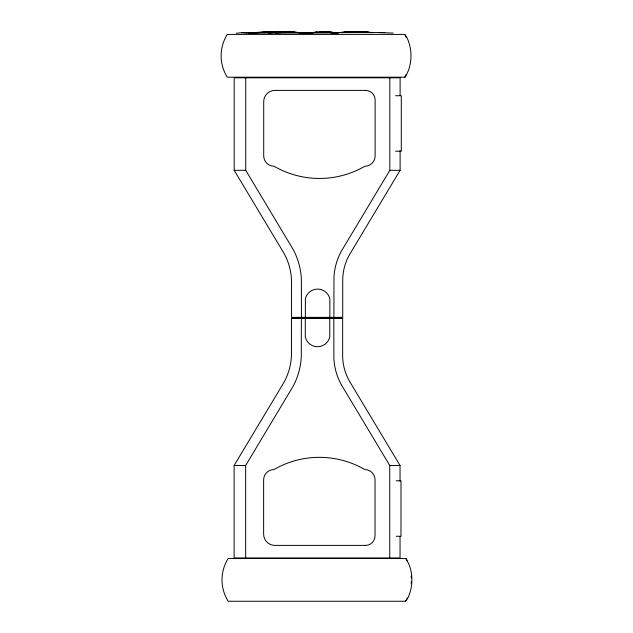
<?xml version="1.0" encoding="UTF-8"?>
<svg xmlns="http://www.w3.org/2000/svg" width="633" height="633" viewBox="0 0 633 633"><rect width="100%" height="100%" fill="white"/><g stroke="black" fill="none" stroke-linecap="round" stroke-linejoin="round"><path stroke-width="0.95" d="M405.618 601.255L407.889 597.987L409.306 594.553A41.588 39.958 -90 0 0 409.306 565.158L406.172 558.456L228.196 558.456A40.124 40.124 0 0 0 228.196 601.255L405.618 601.255A43.052 43.052 0 0 0 407.328 597.94M389.825 77.812L389.825 170.309L341.179 251.491A60.586 60.586 0 0 0 333.963 277.563L333.9 317.378M400.111 150.63L400.111 170.309L350.081 253.691C345.301 261.674 342.73 270.948 342.73 280.253L342.73 317.378L291.536 317.378L291.536 282.31C291.528 271.62 288.577 260.954 283.086 251.792L234.194 170.309L234.194 77.812L400.111 77.812L400.111 95.52M400.04 536.325L400.04 557.974L234.115 557.974L234.115 465.477L283.006 383.994C288.498 374.823 291.449 364.165 291.457 353.475L291.457 318.407L342.651 318.407L342.651 355.524C342.651 364.83 345.222 374.111 350.002 382.087L400.04 465.477L400.04 481.215M245.659 557.974L245.659 465.477L293.024 386.407A69.369 69.369 0 0 0 301.292 356.553L301.355 318.407M248.547 33.09L264.887 31.769L279.327 32.22M329.263 32.109L331.557 31.935L336.819 33.359M275.482 33.138L290.452 31.848L307.448 33.169L318.534 31.824L321.588 32.338L320.338 32.014M327.728 31.895L332.689 32.845M316.635 32.014L310.099 33.161L311.349 32.979M317.813 32.188L308.999 33.153L289.107 31.951M268.614 33.153L279.129 31.99M341.773 32.639L345.998 32.077L341.749 32.473M342.864 32.631L346.338 32.18M277.064 32.37L279.549 32.069M236.402 33.225L241.553 32.694L384.793 32.56M339.13 32.734L330.94 32.932M276.795 32.346L279.351 32.133M277.088 32.402L279.651 32.196M280.656 32.457L285.934 32.054M279.438 32.061L273.97 32.473L282.516 31.737L290.634 31.974M281.234 31.959L288.569 31.713L298.119 32.655M321.667 31.903L330.442 31.943M265.053 32.085L248.816 33.28L271.541 31.872M332.404 33.106L345.499 31.959L358.42 31.927M347.905 31.895L360.359 31.674L373.43 32.584M348.886 31.895L354.361 31.65M281.97 31.959L286.622 31.966M280.118 31.959L285.412 31.982M350.69 31.943L362.108 31.919M351.378 31.943L356.339 31.792M346.797 31.951L352.407 31.792M378.534 32.56L393.148 33.074M246.815 32.932L338.687 32.845M404.724 34.411L227.302 34.411A40.124 40.124 0 0 0 227.302 77.21L405.286 77.21L408.42 70.508A41.588 39.958 -90 0 0 408.412 41.113L406.995 37.679L404.724 34.411A43.052 43.052 0 0 1 406.441 37.727M395.593 95.725L401.29 95.725L401.29 151.224L395.593 151.224M234.194 170.309L245.739 170.309L293.103 249.37A69.369 69.369 0 0 1 301.371 279.224L301.435 317.378M389.825 170.309L400.111 170.309M292.85 317.853L341.258 317.853M292.929 317.932L341.337 317.932M234.115 465.477L245.659 465.477M333.82 318.407L333.884 358.215A60.586 60.586 0 0 0 341.1 384.294L389.746 465.477L400.04 465.477M396.234 480.764L400.99 480.764L400.99 536.27L396.234 536.27M271.335 31.872L279.05 32.22M359.046 31.674L372.449 32.639M365.004 32.093L369.846 32.37M364.553 32.204L370.052 32.6M357.772 32.046L364.252 32.418M329.405 31.895L325.568 31.674L330.307 31.951M356.854 31.927L366.839 32.631M328.701 32.006L319.341 31.903L322.775 31.943M241.553 32.694L246.672 33.003M288.569 31.713L291.813 31.935M286.757 31.713L289.874 31.935M331.795 32.995L333.488 33.114L332.467 32.94M366.056 32.418L367.868 32.6M366.032 32.362L368.715 32.631M371.397 32.607L364.774 32.156L370.487 32.568M277.341 32.014L279.802 32.267M293.775 32.148L296.608 32.655M299.005 32.821L300.73 33.256M389.746 465.477L389.746 557.974M341.337 317.378L341.258 318.407M341.084 317.378L341.005 318.407M340.34 317.378L340.34 317.932M340.261 317.853L340.261 318.407M339.122 317.378L339.043 318.407M337.444 317.378L337.444 317.932M337.365 317.853L337.365 318.407M335.363 317.378L335.363 317.932M335.284 317.853L335.284 318.407M333.267 317.378L333.267 317.932M333.187 317.853L333.187 318.407M329.848 317.378L329.848 298.808A12.565 12.565 0 0 0 305.367 298.808L305.367 317.378M329.769 318.407L329.769 336.978A12.565 12.565 0 0 1 305.288 336.978L305.288 318.407M328.456 317.378L328.456 317.932M328.377 317.853L328.377 318.407M306.76 317.378L306.76 317.932M306.681 317.853L306.681 318.407M301.996 317.378L301.925 318.407M299.623 317.378L299.544 318.407M297.304 317.378L297.225 318.407M295.429 317.378L295.35 318.407M294.052 317.378L294.052 317.932M293.973 317.853L293.973 318.407M293.214 317.378L293.134 318.407M292.929 317.378L292.85 318.407M245.739 77.812L245.739 170.309M406.038 74.741A43.052 43.052 0 0 1 404.724 77.21M411.276 581.719A43.052 43.052 0 0 1 411.149 583.586M405.618 558.456A43.052 43.052 0 0 1 406.932 560.925M411.149 576.125A43.052 43.052 0 0 1 411.276 577.992M365.573 90.392L274.928 90.392A11.22 11.22 0 0 0 263.708 101.612L263.708 155.9A10.294 10.294 0 0 0 274.002 166.202A90.614 90.614 0 0 0 364.964 166.202A10.16 10.16 0 0 0 375.124 156.042L375.124 99.943A9.55 9.55 0 0 0 365.573 90.392M365.494 545.393L274.849 545.393A11.22 11.22 0 0 1 263.629 534.173L263.629 479.877A10.294 10.294 0 0 1 273.923 469.583A90.614 90.614 0 0 1 364.885 469.583A10.16 10.16 0 0 1 375.045 479.743L375.045 535.842A9.55 9.55 0 0 1 365.494 545.393"/></g></svg>
